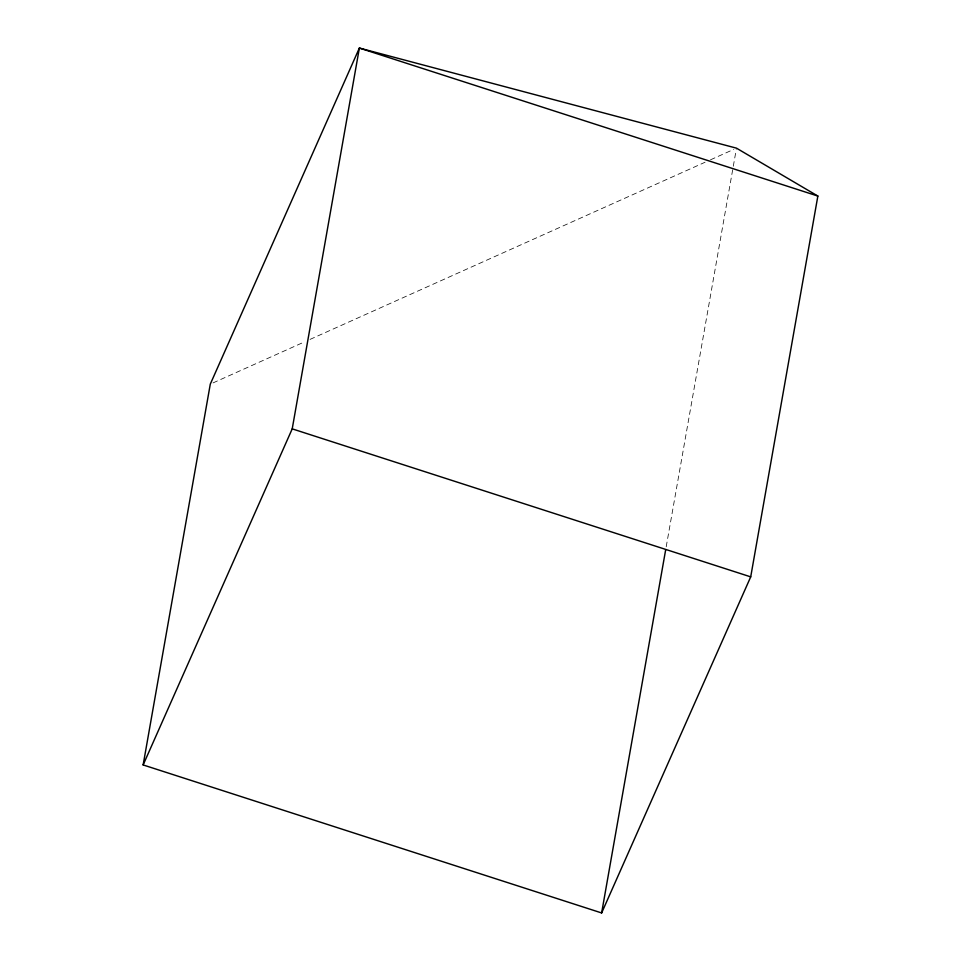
<?xml version="1.0" encoding="UTF-8"?>
<svg xmlns="http://www.w3.org/2000/svg" width="961" height="961" viewBox="0 0 961 961"><rect width="100%" height="100%" fill="white"/><g stroke="black" fill="none" stroke-linecap="round" stroke-linejoin="round"><path stroke-width="0.72" stroke-dasharray="4.8 3.6" d="M666.201 546.797L736.222 149.64M213.03 382.91L304.601 341.84M310.067 339.389L705.05 162.253M710.515 159.802L733.748 149.387"/><path stroke-width="1.44" d="M143.141 764.944L210.291 384.136L359.366 48.05L736.486 148.162L817.859 196.056L750.709 576.864L601.634 912.95L143.141 764.944L292.216 428.858L359.366 48.05L817.859 196.056M601.634 912.95L665.673 549.752M292.216 428.858L750.709 576.864"/></g></svg>
